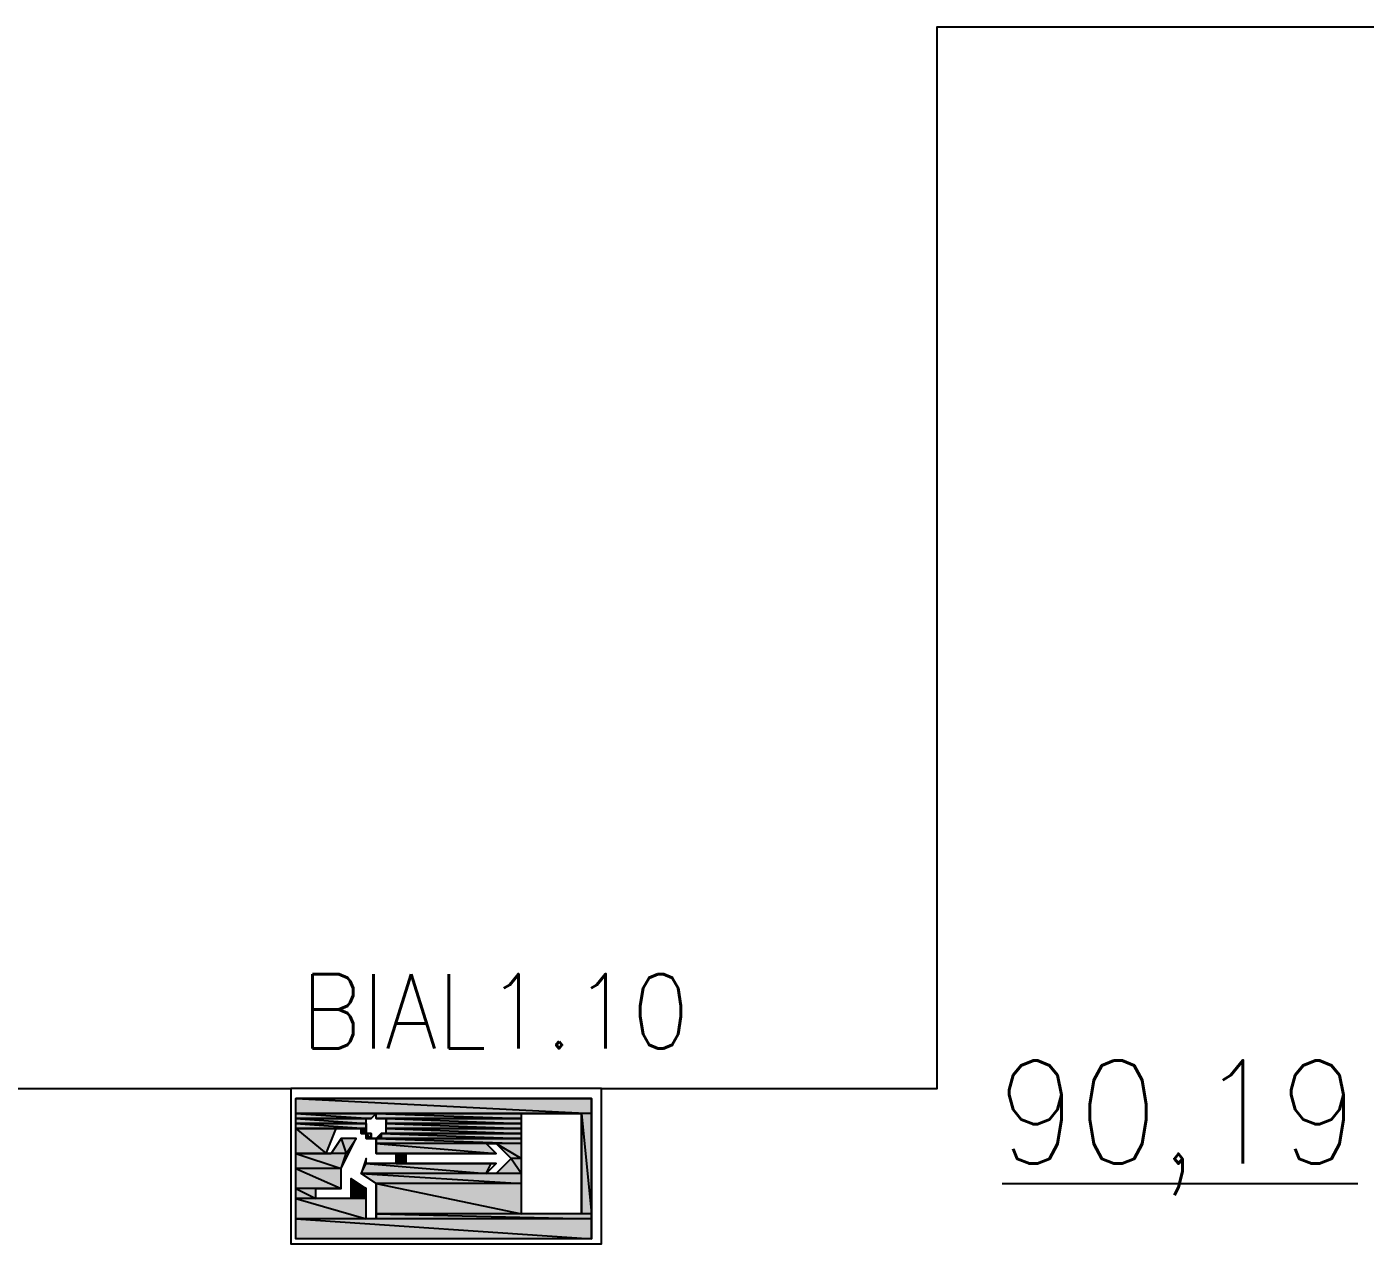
# Model space of a CAD drawing. Header units: millimetres. Extents: x 0 to 420, y 0 to 297.
# Drawn here: x 243.43 to 254.74, y 140.69 to 150.96 of the extents above; entities that cross this region are included whole.
import ezdxf

# ---------------------------------------------------------------- set-up
doc = ezdxf.new("R2010")
doc.units = ezdxf.units.MM
doc.layers.get('0').update_dxf_attribs({"linetype": 'CONTINUOUS'})
doc.styles.get("Standard").update_dxf_attribs({"font": 'STANDARD'})

msp = doc.modelspace()

# ---------------------------------------------------------------- hatches: boundary and pattern name
at = {"true_color": 0x000052}
h = msp.add_hatch(color=0, dxfattribs=at)
h.paths.add_polyline_path([(248.200333, 141.901333), (245.702667, 141.901333), (248.200333, 141.774333)], flags=0)
h.paths.add_polyline_path([(245.702667, 141.901333), (248.200333, 141.774333), (245.702667, 141.774333)], flags=0)
h = msp.add_hatch(color=0, dxfattribs=at)
h.paths.add_polyline_path([(245.702667, 141.774333), (247.607667, 141.774333)], flags=0)
h.paths.add_polyline_path([(247.607667, 141.774333), (245.702667, 141.774333)], flags=0)
h = msp.add_hatch(color=0, dxfattribs=at)
h.paths.add_polyline_path([(245.702667, 141.774333), (246.38, 141.774333)], flags=0)
h.paths.add_polyline_path([(246.38, 141.774333), (245.702667, 141.774333)], flags=0)
h = msp.add_hatch(color=0, dxfattribs=at)
h.paths.add_polyline_path([(246.38, 141.774333), (245.702667, 141.774333), (246.337667, 141.732)], flags=0)
h.paths.add_polyline_path([(245.702667, 141.774333), (246.337667, 141.732), (245.702667, 141.732)], flags=0)
h = msp.add_hatch(color=0, dxfattribs=at)
h.paths.add_polyline_path([(246.38, 141.774333), (247.607667, 141.774333)], flags=0)
h.paths.add_polyline_path([(247.607667, 141.774333), (246.38, 141.774333)], flags=0)
h = msp.add_hatch(color=0, dxfattribs=at)
h.paths.add_polyline_path([(247.607667, 141.774333), (246.38, 141.774333), (247.607667, 141.732)], flags=0)
h.paths.add_polyline_path([(246.38, 141.774333), (247.607667, 141.732), (246.38, 141.732)], flags=0)
h = msp.add_hatch(color=0, dxfattribs=at)
h.paths.add_polyline_path([(248.200333, 141.774333), (248.115667, 141.774333), (248.200333, 140.927667)], flags=0)
h.paths.add_polyline_path([(248.115667, 141.774333), (248.200333, 140.927667), (248.115667, 140.927667)], flags=0)
h = msp.add_hatch(color=0, dxfattribs=at)
h.paths.add_polyline_path([(246.295333, 141.732), (245.702667, 141.732)], flags=0)
h.paths.add_polyline_path([(246.295333, 141.732), (245.702667, 141.732), (246.337667, 141.732)], flags=0)
h = msp.add_hatch(color=0, dxfattribs=at)
h.paths.add_polyline_path([(245.702667, 141.732), (246.295333, 141.732)], flags=0)
h.paths.add_polyline_path([(246.295333, 141.732), (245.702667, 141.732)], flags=0)
h = msp.add_hatch(color=0, dxfattribs=at)
h.paths.add_polyline_path([(246.295333, 141.732), (245.702667, 141.732), (246.295333, 141.689667)], flags=0)
h.paths.add_polyline_path([(245.702667, 141.732), (246.295333, 141.689667), (245.702667, 141.689667)], flags=0)
h = msp.add_hatch(color=0, dxfattribs=at)
h.paths.add_polyline_path([(245.702667, 141.689667), (246.295333, 141.689667)], flags=0)
h.paths.add_polyline_path([(246.295333, 141.689667), (245.702667, 141.689667)], flags=0)
h = msp.add_hatch(color=0, dxfattribs=at)
h.paths.add_polyline_path([(246.295333, 141.689667), (245.702667, 141.689667), (246.295333, 141.647333)], flags=0)
h.paths.add_polyline_path([(245.702667, 141.689667), (246.295333, 141.647333), (245.702667, 141.647333)], flags=0)
h = msp.add_hatch(color=0, dxfattribs=at)
h.paths.add_polyline_path([(245.702667, 141.647333), (246.295333, 141.647333)], flags=0)
h.paths.add_polyline_path([(246.295333, 141.647333), (245.702667, 141.647333)], flags=0)
h = msp.add_hatch(color=0, dxfattribs=at)
h.paths.add_polyline_path([(246.041333, 141.647333), (245.702667, 141.647333), (245.956667, 141.435667)], flags=0)
h.paths.add_polyline_path([(245.702667, 141.647333), (245.956667, 141.435667), (245.702667, 141.435667)], flags=0)
h = msp.add_hatch(color=0, dxfattribs=at)
h.paths.add_polyline_path([(246.253, 141.647333), (246.295333, 141.647333)], flags=0)
h.paths.add_polyline_path([(246.295333, 141.647333), (246.253, 141.647333)], flags=0)
h = msp.add_hatch(color=0, dxfattribs=at)
h.paths.add_polyline_path([(246.253, 141.647333), (246.295333, 141.647333)], flags=0)
h.paths.add_polyline_path([(246.295333, 141.647333), (246.253, 141.647333)], flags=0)
h = msp.add_hatch(color=0, dxfattribs=at)
h.paths.add_polyline_path([(246.295333, 141.647333), (246.253, 141.647333), (246.295333, 141.605)], flags=0)
h.paths.add_polyline_path([(246.253, 141.647333), (246.295333, 141.605), (246.253, 141.605)], flags=0)
for points in [[(246.337667, 141.732), (246.295333, 141.732)], [(246.295333, 141.689667), (246.295333, 141.647333)], [(246.38, 141.732), (246.422333, 141.732)], [(246.464667, 141.732), (246.464667, 141.689667)], [(246.295333, 141.605), (246.337667, 141.605)], [(246.168333, 141.224), (246.210667, 141.181667), (246.168333, 141.181667)]]:
    msp.add_hatch(color=0, dxfattribs=at).paths.add_polyline_path(points, flags=0)
h = msp.add_hatch(color=0, dxfattribs=at)
h.paths.add_polyline_path([(246.295333, 141.647333), (246.295333, 141.605)], flags=0)
h.paths.add_polyline_path([(246.295333, 141.605), (246.295333, 141.647333)], flags=0)
h = msp.add_hatch(color=0, dxfattribs=at)
h.paths.add_polyline_path([(246.422333, 141.732), (247.607667, 141.732)], flags=0)
h.paths.add_polyline_path([(247.607667, 141.732), (246.422333, 141.732)], flags=0)
h = msp.add_hatch(color=0, dxfattribs=at)
h.paths.add_polyline_path([(246.464667, 141.732), (247.607667, 141.732)], flags=0)
h.paths.add_polyline_path([(247.607667, 141.732), (246.464667, 141.732)], flags=0)
h = msp.add_hatch(color=0, dxfattribs=at)
h.paths.add_polyline_path([(247.607667, 141.732), (246.464667, 141.732), (247.607667, 141.689667)], flags=0)
h.paths.add_polyline_path([(246.464667, 141.732), (247.607667, 141.689667), (246.464667, 141.689667)], flags=0)
h = msp.add_hatch(color=0, dxfattribs=at)
h.paths.add_polyline_path([(246.464667, 141.689667), (247.607667, 141.689667)], flags=0)
h.paths.add_polyline_path([(247.607667, 141.689667), (246.464667, 141.689667)], flags=0)
h = msp.add_hatch(color=0, dxfattribs=at)
h.paths.add_polyline_path([(246.464667, 141.689667), (247.607667, 141.689667)], flags=0)
h.paths.add_polyline_path([(247.607667, 141.689667), (246.464667, 141.689667)], flags=0)
h = msp.add_hatch(color=0, dxfattribs=at)
h.paths.add_polyline_path([(247.607667, 141.689667), (246.464667, 141.689667), (247.607667, 141.647333)], flags=0)
h.paths.add_polyline_path([(246.464667, 141.689667), (247.607667, 141.647333), (246.464667, 141.647333)], flags=0)
h = msp.add_hatch(color=0, dxfattribs=at)
h.paths.add_polyline_path([(246.464667, 141.647333), (247.607667, 141.647333)], flags=0)
h.paths.add_polyline_path([(247.607667, 141.647333), (246.464667, 141.647333)], flags=0)
h = msp.add_hatch(color=0, dxfattribs=at)
h.paths.add_polyline_path([(246.464667, 141.647333), (247.607667, 141.647333)], flags=0)
h.paths.add_polyline_path([(247.607667, 141.647333), (246.464667, 141.647333)], flags=0)
h = msp.add_hatch(color=0, dxfattribs=at)
h.paths.add_polyline_path([(246.464667, 141.647333), (247.607667, 141.647333)], flags=0)
h.paths.add_polyline_path([(247.607667, 141.647333), (246.464667, 141.647333)], flags=0)
h = msp.add_hatch(color=0, dxfattribs=at)
h.paths.add_polyline_path([(246.464667, 141.647333), (247.607667, 141.647333)], flags=0)
h.paths.add_polyline_path([(247.607667, 141.647333), (246.464667, 141.647333)], flags=0)
h = msp.add_hatch(color=0, dxfattribs=at)
h.paths.add_polyline_path([(247.607667, 141.647333), (246.464667, 141.647333), (247.607667, 141.605)], flags=0)
h.paths.add_polyline_path([(246.464667, 141.647333), (247.607667, 141.605), (246.464667, 141.605)], flags=0)
h = msp.add_hatch(color=0, dxfattribs=at)
h.paths.add_polyline_path([(246.210667, 141.562667), (246.083667, 141.562667), (246.126, 141.435667)], flags=0)
h.paths.add_polyline_path([(246.083667, 141.562667), (246.126, 141.435667), (245.999, 141.435667)], flags=0)
h = msp.add_hatch(color=0, dxfattribs=at)
h.paths.add_polyline_path([(246.253, 141.605), (246.295333, 141.605)], flags=0)
h.paths.add_polyline_path([(246.295333, 141.605), (246.253, 141.605)], flags=0)
h = msp.add_hatch(color=0, dxfattribs=at)
h.paths.add_polyline_path([(246.253, 141.605), (246.295333, 141.605)], flags=0)
h.paths.add_polyline_path([(246.295333, 141.605), (246.253, 141.605)], flags=0)
h = msp.add_hatch(color=0, dxfattribs=at)
h.paths.add_polyline_path([(246.337667, 141.562667), (246.295333, 141.605)], flags=0)
h.paths.add_polyline_path([(246.295333, 141.605), (246.337667, 141.562667), (246.295333, 141.562667)], flags=0)
h = msp.add_hatch(color=0, dxfattribs=at)
h.paths.add_polyline_path([(246.295333, 141.562667), (246.337667, 141.562667)], flags=0)
h.paths.add_polyline_path([(246.337667, 141.562667), (246.295333, 141.562667)], flags=0)
h = msp.add_hatch(color=0, dxfattribs=at)
h.paths.add_polyline_path([(246.295333, 141.562667), (247.607667, 141.562667)], flags=0)
h.paths.add_polyline_path([(247.607667, 141.562667), (246.295333, 141.562667)], flags=0)
h = msp.add_hatch(color=0, dxfattribs=at)
h.paths.add_polyline_path([(246.337667, 141.605), (246.337667, 141.562667)], flags=0)
h.paths.add_polyline_path([(246.337667, 141.562667), (246.337667, 141.605)], flags=0)
h = msp.add_hatch(color=0, dxfattribs=at)
h.paths.add_polyline_path([(246.422333, 141.562667), (246.422333, 141.605)], flags=0)
h.paths.add_polyline_path([(246.422333, 141.605), (246.422333, 141.562667), (246.38, 141.562667)], flags=0)
h = msp.add_hatch(color=0, dxfattribs=at)
h.paths.add_polyline_path([(247.607667, 141.562667), (246.422333, 141.562667)], flags=0)
h.paths.add_polyline_path([(246.422333, 141.562667), (247.607667, 141.562667), (246.38, 141.562667)], flags=0)
h = msp.add_hatch(color=0, dxfattribs=at)
h.paths.add_polyline_path([(247.607667, 141.562667), (246.38, 141.562667), (247.607667, 141.520333)], flags=0)
h.paths.add_polyline_path([(246.38, 141.562667), (247.607667, 141.520333), (246.38, 141.520333)], flags=0)
h = msp.add_hatch(color=0, dxfattribs=at)
h.paths.add_polyline_path([(247.607667, 141.605), (246.464667, 141.605)], flags=0)
h.paths.add_polyline_path([(246.464667, 141.605), (247.607667, 141.605), (246.422333, 141.605)], flags=0)
h = msp.add_hatch(color=0, dxfattribs=at)
h.paths.add_polyline_path([(246.422333, 141.605), (247.607667, 141.605)], flags=0)
h.paths.add_polyline_path([(247.607667, 141.605), (246.422333, 141.605)], flags=0)
h = msp.add_hatch(color=0, dxfattribs=at)
h.paths.add_polyline_path([(246.422333, 141.605), (247.607667, 141.605)], flags=0)
h.paths.add_polyline_path([(247.607667, 141.605), (246.422333, 141.605)], flags=0)
h = msp.add_hatch(color=0, dxfattribs=at)
h.paths.add_polyline_path([(247.607667, 141.605), (246.422333, 141.605), (247.607667, 141.562667)], flags=0)
h.paths.add_polyline_path([(246.422333, 141.605), (247.607667, 141.562667), (246.422333, 141.562667)], flags=0)
h = msp.add_hatch(color=0, dxfattribs=at)
h.paths.add_polyline_path([(245.999, 141.435667), (245.702667, 141.435667)], flags=0)
h.paths.add_polyline_path([(245.999, 141.435667), (245.702667, 141.435667), (245.956667, 141.435667)], flags=0)
h = msp.add_hatch(color=0, dxfattribs=at)
h.paths.add_polyline_path([(246.126, 141.435667), (245.702667, 141.435667), (246.083667, 141.308667)], flags=0)
h.paths.add_polyline_path([(245.702667, 141.435667), (246.083667, 141.308667), (245.702667, 141.308667)], flags=0)
h = msp.add_hatch(color=0, dxfattribs=at)
h.paths.add_polyline_path([(247.311333, 141.520333), (246.38, 141.520333), (247.396, 141.435667)], flags=0)
h.paths.add_polyline_path([(246.38, 141.520333), (247.396, 141.435667), (246.38, 141.435667)], flags=0)
h = msp.add_hatch(color=0, dxfattribs=at)
h.paths.add_polyline_path([(246.549333, 141.435667), (247.396, 141.435667)], flags=0)
h.paths.add_polyline_path([(247.396, 141.435667), (246.549333, 141.435667)], flags=0)
h = msp.add_hatch(color=0, dxfattribs=at)
h.paths.add_polyline_path([(246.634, 141.435667), (246.549333, 141.435667), (246.634, 141.351)], flags=0)
h.paths.add_polyline_path([(246.549333, 141.435667), (246.634, 141.351), (246.549333, 141.351)], flags=0)
h = msp.add_hatch(color=0, dxfattribs=at)
h.paths.add_polyline_path([(247.607667, 141.520333), (247.396, 141.520333), (247.607667, 141.393333)], flags=0)
h.paths.add_polyline_path([(247.396, 141.520333), (247.607667, 141.393333), (247.523, 141.393333)], flags=0)
h = msp.add_hatch(color=0, dxfattribs=at)
h.paths.add_polyline_path([(246.083667, 141.308667), (245.702667, 141.308667), (246.083667, 141.139333)], flags=0)
h.paths.add_polyline_path([(245.702667, 141.308667), (246.083667, 141.139333), (245.702667, 141.139333)], flags=0)
h = msp.add_hatch(color=0, dxfattribs=at)
h.paths.add_polyline_path([(247.353667, 141.351), (246.295333, 141.351), (247.311333, 141.266333)], flags=0)
h.paths.add_polyline_path([(246.295333, 141.351), (247.311333, 141.266333), (246.253, 141.266333)], flags=0)
h = msp.add_hatch(color=0, dxfattribs=at)
h.paths.add_polyline_path([(247.353667, 141.351), (246.549333, 141.351)], flags=0)
h.paths.add_polyline_path([(247.353667, 141.351), (246.549333, 141.351), (247.396, 141.351)], flags=0)
h = msp.add_hatch(color=0, dxfattribs=at)
h.paths.add_polyline_path([(247.607667, 141.393333), (247.523, 141.393333), (247.607667, 141.266333)], flags=0)
h.paths.add_polyline_path([(247.523, 141.393333), (247.607667, 141.266333), (247.396, 141.266333)], flags=0)
h = msp.add_hatch(color=0, dxfattribs=at)
h.paths.add_polyline_path([(247.607667, 141.266333), (246.253, 141.266333), (247.607667, 141.181667)], flags=0)
h.paths.add_polyline_path([(246.253, 141.266333), (247.607667, 141.181667), (246.38, 141.181667)], flags=0)
h = msp.add_hatch(color=0, dxfattribs=at)
h.paths.add_polyline_path([(245.872, 141.139333), (245.702667, 141.139333), (245.872, 141.054667)], flags=0)
h.paths.add_polyline_path([(245.702667, 141.139333), (245.872, 141.054667), (245.702667, 141.054667)], flags=0)
h = msp.add_hatch(color=0, dxfattribs=at)
h.paths.add_polyline_path([(246.210667, 141.181667), (246.168333, 141.181667), (246.295333, 141.139333)], flags=0)
h.paths.add_polyline_path([(246.168333, 141.181667), (246.295333, 141.139333), (246.168333, 141.139333)], flags=0)
h = msp.add_hatch(color=0, dxfattribs=at)
h.paths.add_polyline_path([(246.295333, 141.139333), (246.168333, 141.139333), (246.295333, 141.054667)], flags=0)
h.paths.add_polyline_path([(246.168333, 141.139333), (246.295333, 141.054667), (246.168333, 141.054667)], flags=0)
h = msp.add_hatch(color=0, dxfattribs=at)
h.paths.add_polyline_path([(247.607667, 141.181667), (246.38, 141.181667), (247.607667, 140.927667)], flags=0)
h.paths.add_polyline_path([(246.38, 141.181667), (247.607667, 140.927667), (246.38, 140.927667)], flags=0)
h = msp.add_hatch(color=0, dxfattribs=at)
h.paths.add_polyline_path([(246.295333, 141.054667), (245.702667, 141.054667), (246.295333, 140.885333)], flags=0)
h.paths.add_polyline_path([(245.702667, 141.054667), (246.295333, 140.885333), (245.702667, 140.885333)], flags=0)
h = msp.add_hatch(color=0, dxfattribs=at)
h.paths.add_polyline_path([(248.200333, 140.885333), (245.702667, 140.885333), (248.200333, 140.716)], flags=0)
h.paths.add_polyline_path([(245.702667, 140.885333), (248.200333, 140.716), (245.702667, 140.716)], flags=0)
h = msp.add_hatch(color=0, dxfattribs=at)
h.paths.add_polyline_path([(248.200333, 140.927667), (246.38, 140.927667), (248.200333, 140.885333)], flags=0)
h.paths.add_polyline_path([(246.38, 140.927667), (248.200333, 140.885333), (246.38, 140.885333)], flags=0)

# ---------------------------------------------------------------- linework, layer by layer
at = {"color": 0, "true_color": 0x000005}
for points in [[(230.420333, 150.960667), (242.527667, 150.960667), (242.527667, 141.986), (245.660333, 141.986)], [(248.285, 141.986), (251.121333, 141.986), (251.121333, 150.960667), (263.313333, 150.960667)]]:
    msp.add_lwpolyline(points, dxfattribs=at)
at = {"color": 0, "true_color": 0x00005c}
msp.add_lwpolyline([(248.285, 141.986), (245.660333, 141.986), (245.660333, 140.673667), (248.285, 140.673667)], close=True, dxfattribs=at)
at = {"color": 0, "true_color": 0x000052}
for points in [[(248.200333, 141.901333), (245.702667, 141.901333), (248.200333, 141.774333)], [(245.702667, 141.901333), (248.200333, 141.774333), (245.702667, 141.774333)], [(245.702667, 141.901333), (248.200333, 141.901333), (248.200333, 140.716), (245.702667, 140.716)], [(245.702667, 141.774333), (247.607667, 141.774333)], [(247.607667, 141.774333), (245.702667, 141.774333)], [(245.702667, 141.774333), (246.38, 141.774333)], [(246.38, 141.774333), (245.702667, 141.774333)], [(246.38, 141.774333), (245.702667, 141.774333), (246.337667, 141.732)], [(245.702667, 141.774333), (246.337667, 141.732), (245.702667, 141.732)], [(246.38, 141.774333), (247.607667, 141.774333)], [(247.607667, 141.774333), (246.38, 141.774333)], [(247.607667, 141.774333), (246.38, 141.774333), (247.607667, 141.732)], [(246.38, 141.774333), (247.607667, 141.732), (246.38, 141.732)], [(247.607667, 141.774333), (248.115667, 141.774333), (248.115667, 140.927667), (247.607667, 140.927667)], [(248.200333, 141.774333), (248.115667, 141.774333), (248.200333, 140.927667)], [(248.115667, 141.774333), (248.200333, 140.927667), (248.115667, 140.927667)], [(245.702667, 141.732), (246.337667, 141.732)], [(246.337667, 141.732), (245.702667, 141.732)], [(246.337667, 141.732), (245.702667, 141.732)], [(245.702667, 141.732), (246.337667, 141.732)], [(246.337667, 141.732), (245.702667, 141.732)], [(246.337667, 141.732), (245.702667, 141.732)], [(246.295333, 141.732), (245.702667, 141.732)], [(246.295333, 141.732), (245.702667, 141.732), (246.337667, 141.732)], [(245.702667, 141.732), (246.295333, 141.732)], [(246.295333, 141.732), (245.702667, 141.732)], [(246.295333, 141.732), (245.702667, 141.732), (246.295333, 141.689667)], [(245.702667, 141.732), (246.295333, 141.689667), (245.702667, 141.689667)], [(245.702667, 141.689667), (246.295333, 141.689667)], [(246.295333, 141.689667), (245.702667, 141.689667)], [(246.295333, 141.689667), (245.702667, 141.689667)], [(245.702667, 141.689667), (246.295333, 141.689667)], [(246.295333, 141.689667), (245.702667, 141.689667)], [(246.295333, 141.689667), (245.702667, 141.689667)], [(245.702667, 141.689667), (246.295333, 141.689667)], [(246.295333, 141.689667), (245.702667, 141.689667)], [(246.295333, 141.689667), (245.702667, 141.689667), (246.295333, 141.647333)], [(245.702667, 141.689667), (246.295333, 141.647333), (245.702667, 141.647333)], [(245.702667, 141.647333), (246.295333, 141.647333)], [(246.295333, 141.647333), (245.702667, 141.647333)], [(246.041333, 141.647333), (245.702667, 141.647333), (245.956667, 141.435667)], [(245.702667, 141.647333), (245.956667, 141.435667), (245.702667, 141.435667)], [(245.872, 141.139333), (246.083667, 141.139333), (246.083667, 141.308667), (246.210667, 141.562667), (246.083667, 141.562667), (245.999, 141.435667), (245.956667, 141.435667), (246.041333, 141.647333), (246.253, 141.647333), (246.253, 141.605), (246.295333, 141.605), (246.295333, 141.562667), (246.337667, 141.562667), (246.38, 141.562667), (246.38, 141.435667), (246.549333, 141.435667), (246.549333, 141.351), (246.295333, 141.351), (246.295333, 141.393333), (246.253, 141.266333), (246.38, 141.181667), (246.38, 140.885333), (246.295333, 140.885333), (246.295333, 141.139333), (246.168333, 141.224), (246.168333, 141.054667), (245.872, 141.054667)], [(246.253, 141.647333), (246.295333, 141.647333)], [(246.295333, 141.647333), (246.253, 141.647333)], [(246.253, 141.647333), (246.295333, 141.647333)], [(246.295333, 141.647333), (246.253, 141.647333)], [(246.253, 141.647333), (246.295333, 141.647333)], [(246.295333, 141.647333), (246.253, 141.647333)], [(246.295333, 141.647333), (246.253, 141.647333), (246.295333, 141.605)], [(246.253, 141.647333), (246.295333, 141.605), (246.253, 141.605)], [(246.337667, 141.732), (246.295333, 141.732)], [(246.295333, 141.689667), (246.295333, 141.647333)], [(246.295333, 141.647333), (246.295333, 141.689667)], [(246.295333, 141.647333), (246.295333, 141.605)], [(246.295333, 141.605), (246.295333, 141.647333)], [(246.38, 141.732), (246.422333, 141.732)], [(246.422333, 141.732), (247.607667, 141.732)], [(247.607667, 141.732), (246.422333, 141.732)], [(246.422333, 141.732), (246.464667, 141.732)], [(246.464667, 141.732), (246.422333, 141.732)], [(246.464667, 141.732), (246.464667, 141.689667)], [(246.464667, 141.732), (247.607667, 141.732)], [(247.607667, 141.732), (246.464667, 141.732)], [(247.607667, 141.732), (246.464667, 141.732), (247.607667, 141.689667)], [(246.464667, 141.732), (247.607667, 141.689667), (246.464667, 141.689667)], [(246.464667, 141.689667), (246.464667, 141.732)], [(246.464667, 141.689667), (247.607667, 141.689667)], [(247.607667, 141.689667), (246.464667, 141.689667)], [(246.464667, 141.689667), (247.607667, 141.689667)], [(247.607667, 141.689667), (246.464667, 141.689667)], [(247.607667, 141.689667), (246.464667, 141.689667), (247.607667, 141.647333)], [(246.464667, 141.689667), (247.607667, 141.647333), (246.464667, 141.647333)], [(246.464667, 141.647333), (247.607667, 141.647333)], [(247.607667, 141.647333), (246.464667, 141.647333)], [(246.464667, 141.647333), (247.607667, 141.647333)], [(247.607667, 141.647333), (246.464667, 141.647333)], [(246.464667, 141.647333), (247.607667, 141.647333)], [(247.607667, 141.647333), (246.464667, 141.647333)], [(246.464667, 141.647333), (247.607667, 141.647333)], [(247.607667, 141.647333), (246.464667, 141.647333)], [(247.607667, 141.647333), (246.464667, 141.647333), (247.607667, 141.605)], [(246.464667, 141.647333), (247.607667, 141.605), (246.464667, 141.605)], [(246.083667, 141.562667), (246.126, 141.435667), (245.999, 141.435667)], [(246.210667, 141.562667), (246.083667, 141.562667), (246.126, 141.435667)], [(246.253, 141.605), (246.295333, 141.605)], [(246.295333, 141.605), (246.253, 141.605)], [(246.253, 141.605), (246.295333, 141.605)], [(246.295333, 141.605), (246.253, 141.605)], [(246.295333, 141.605), (246.253, 141.605)], [(246.253, 141.605), (246.295333, 141.605)], [(246.253, 141.605), (246.295333, 141.605)], [(246.295333, 141.605), (246.253, 141.605)], [(246.253, 141.605), (246.295333, 141.605)], [(246.295333, 141.605), (246.253, 141.605)], [(246.295333, 141.605), (246.337667, 141.605)], [(246.337667, 141.562667), (246.295333, 141.605)], [(246.295333, 141.605), (246.337667, 141.562667), (246.295333, 141.562667)], [(246.295333, 141.562667), (246.337667, 141.562667)], [(246.337667, 141.562667), (246.295333, 141.562667)], [(246.295333, 141.562667), (247.607667, 141.562667)], [(247.607667, 141.562667), (246.295333, 141.562667)], [(246.337667, 141.605), (246.337667, 141.562667)], [(246.337667, 141.562667), (246.337667, 141.605)], [(246.38, 141.562667), (246.337667, 141.562667)], [(246.422333, 141.605), (246.422333, 141.562667), (246.38, 141.562667)], [(246.422333, 141.562667), (247.607667, 141.562667), (246.38, 141.562667)], [(247.607667, 141.562667), (246.38, 141.562667), (247.607667, 141.520333)], [(246.38, 141.562667), (247.607667, 141.520333), (246.38, 141.520333)], [(246.464667, 141.605), (247.607667, 141.605), (246.422333, 141.605)], [(246.422333, 141.605), (247.607667, 141.605)], [(247.607667, 141.605), (246.422333, 141.605)], [(246.422333, 141.605), (247.607667, 141.605)], [(247.607667, 141.605), (246.422333, 141.605)], [(247.607667, 141.605), (246.422333, 141.605), (247.607667, 141.562667)], [(246.422333, 141.605), (247.607667, 141.562667), (246.422333, 141.562667)], [(246.422333, 141.562667), (246.422333, 141.605)], [(247.607667, 141.562667), (246.422333, 141.562667)], [(247.607667, 141.605), (246.464667, 141.605)], [(245.999, 141.435667), (245.702667, 141.435667)], [(245.999, 141.435667), (245.702667, 141.435667), (245.956667, 141.435667)], [(246.126, 141.435667), (245.702667, 141.435667), (246.083667, 141.308667)], [(245.702667, 141.435667), (246.083667, 141.308667), (245.702667, 141.308667)], [(247.311333, 141.520333), (246.38, 141.520333), (247.396, 141.435667)], [(246.38, 141.520333), (247.396, 141.435667), (246.38, 141.435667)], [(246.549333, 141.435667), (247.396, 141.435667)], [(247.396, 141.435667), (246.549333, 141.435667)], [(246.634, 141.435667), (246.549333, 141.435667), (246.634, 141.351)], [(246.549333, 141.435667), (246.634, 141.351), (246.549333, 141.351)], [(247.396, 141.435667), (247.311333, 141.520333), (247.396, 141.520333), (247.523, 141.393333), (247.396, 141.266333), (247.311333, 141.266333), (247.396, 141.351), (246.634, 141.351), (246.634, 141.435667)], [(247.607667, 141.520333), (247.396, 141.520333), (247.607667, 141.393333)], [(247.396, 141.520333), (247.607667, 141.393333), (247.523, 141.393333)], [(246.083667, 141.308667), (245.702667, 141.308667), (246.083667, 141.139333)], [(245.702667, 141.308667), (246.083667, 141.139333), (245.702667, 141.139333)], [(246.295333, 141.351), (247.311333, 141.266333), (246.253, 141.266333)], [(247.353667, 141.351), (246.295333, 141.351), (247.311333, 141.266333)], [(247.353667, 141.351), (246.549333, 141.351)], [(247.353667, 141.351), (246.549333, 141.351), (247.396, 141.351)], [(247.523, 141.393333), (247.607667, 141.266333), (247.396, 141.266333)], [(247.607667, 141.393333), (247.523, 141.393333), (247.607667, 141.266333)], [(246.168333, 141.224), (246.210667, 141.181667), (246.168333, 141.181667)], [(247.607667, 141.266333), (246.253, 141.266333), (247.607667, 141.181667)], [(246.253, 141.266333), (247.607667, 141.181667), (246.38, 141.181667)], [(245.872, 141.139333), (245.702667, 141.139333), (245.872, 141.054667)], [(245.702667, 141.139333), (245.872, 141.054667), (245.702667, 141.054667)], [(246.210667, 141.181667), (246.168333, 141.181667), (246.295333, 141.139333)], [(246.168333, 141.181667), (246.295333, 141.139333), (246.168333, 141.139333)], [(246.295333, 141.139333), (246.168333, 141.139333), (246.295333, 141.054667)], [(246.168333, 141.139333), (246.295333, 141.054667), (246.168333, 141.054667)], [(247.607667, 141.181667), (246.38, 141.181667), (247.607667, 140.927667)], [(246.38, 141.181667), (247.607667, 140.927667), (246.38, 140.927667)], [(246.295333, 141.054667), (245.702667, 141.054667), (246.295333, 140.885333)], [(245.702667, 141.054667), (246.295333, 140.885333), (245.702667, 140.885333)], [(248.200333, 140.885333), (245.702667, 140.885333), (248.200333, 140.716)], [(245.702667, 140.885333), (248.200333, 140.716), (245.702667, 140.716)], [(248.200333, 140.927667), (246.38, 140.927667), (248.200333, 140.885333)], [(246.38, 140.927667), (248.200333, 140.885333), (246.38, 140.885333)]]:
    msp.add_lwpolyline(points, close=True, dxfattribs=at)
at = {"color": 0, "true_color": 0x000007}
msp.add_lwpolyline([(251.671667, 141.181667), (254.677333, 141.181667)], dxfattribs=at)

# ---------------------------------------------------------------- texts
at = {"color": 0, "true_color": 0x00005c, "insert": (245.745, 142.952492), "char_height": 0.627829, "width": 3.06938624, "attachment_point": 1}
msp.add_mtext('BIAL1.10', dxfattribs=at)
at = {"color": 0, "true_color": 0x000007, "insert": (251.629326, 142.223034), "char_height": 0.872032, "width": 2.56764984, "attachment_point": 1}
msp.add_mtext('90,19', dxfattribs=at)

doc.saveas('drawing.dxf')
